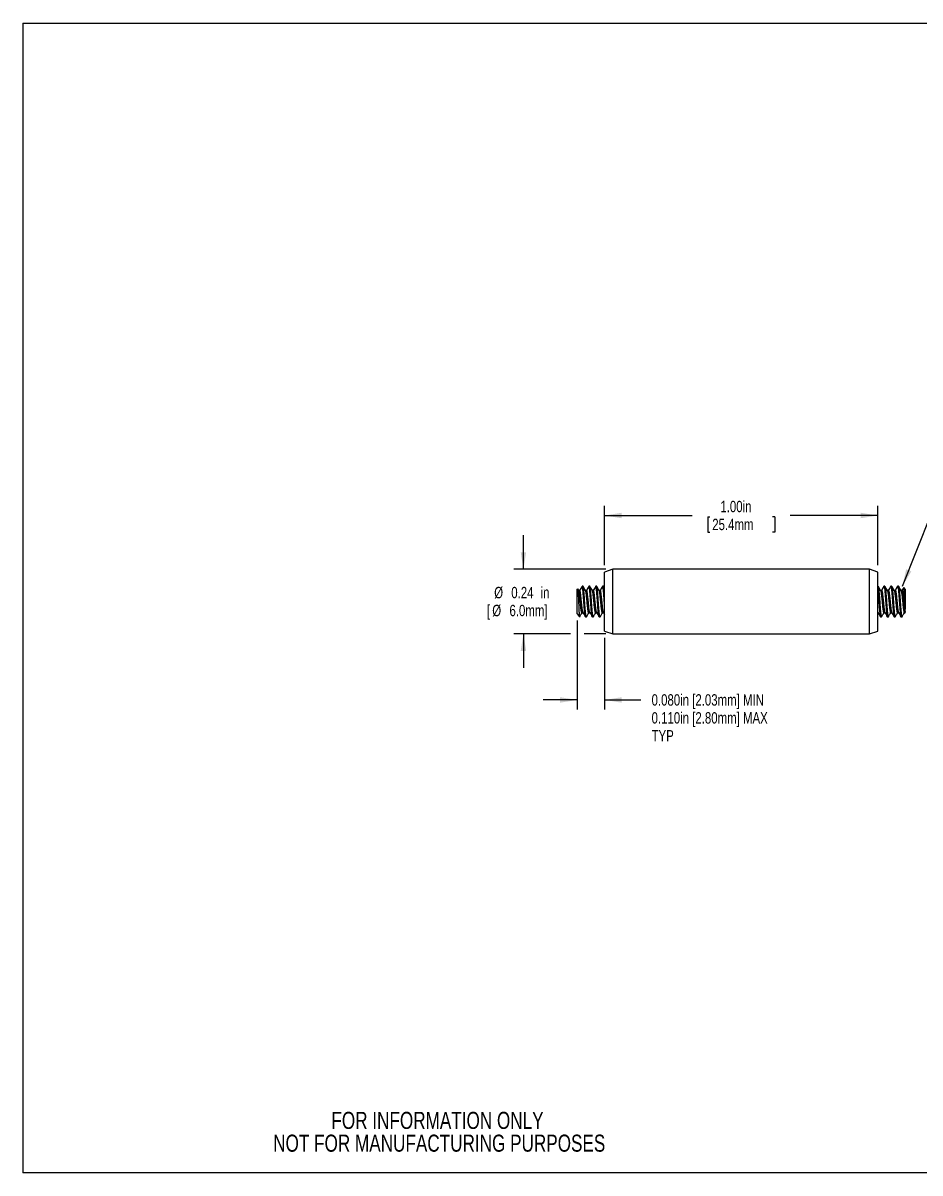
# Model space of a CAD drawing. Extents: x 0.1 to 10.9, y 0 to 8.5.
# Drawn here: x 0.06 to 6.63, y 0.04 to 8.45 of the extents above; entities that cross this region are included whole.
import ezdxf

# ---------------------------------------------------------------- set-up
doc = ezdxf.new("R2010")
doc.units = 0
doc.linetypes.add('SLD-SOLID', pattern=[0])
doc.layers.get('0').update_dxf_attribs({"linetype": 'CONTINUOUS'})
doc.styles.add('SLDTEXTSTYLE0', font='TXT', dxfattribs={"width": 0.75})
doc.dimstyles.new('SLDDIMSTYLE0', dxfattribs={"dimtxt": 0.083333, "dimasz": 0.125, "dimexe": 0, "dimexo": 0.0625, "dimgap": 0.020833, "dimtad": 0, "dimtih": 1, "dimtoh": 1, "dimlfac": 0.5, "dimrnd": 1e-09, "dimzin": 12, "dimtxsty": 'SLDTEXTSTYLE0', "dimsah": 1, "dimcen": 0.09, "dimazin": 3, "dimtfac": 1, "dimtmove": 0, "dimatfit": 3, "dimtolj": 1, "dimtzin": 12})
doc.dimstyles.new('SLDDIMSTYLE1', dxfattribs={"dimtxt": 0.083333, "dimasz": 0.125, "dimexe": 0, "dimexo": 0.0625, "dimgap": 0.020833, "dimtad": 0, "dimtih": 1, "dimtoh": 1, "dimlfac": 0.5, "dimrnd": 1e-09, "dimzin": 4, "dimtxsty": 'SLDTEXTSTYLE0', "dimsah": 1, "dimcen": 0.09, "dimazin": 3, "dimtfac": 1, "dimtofl": 0, "dimtmove": 0, "dimatfit": 3, "dimtolj": 1, "dimtzin": 12})
doc.dimstyles.new('SLDDIMSTYLE2', dxfattribs={"dimtxt": 0.083333, "dimasz": 0.125, "dimexe": 0, "dimexo": 0.0625, "dimgap": 0.020833, "dimtad": 0, "dimtih": 1, "dimtoh": 1, "dimlfac": 0.5, "dimrnd": 1e-09, "dimtxsty": 'SLDTEXTSTYLE0', "dimsah": 1, "dimcen": 0.09, "dimazin": 3, "dimtfac": 1, "dimtmove": 0, "dimatfit": 3, "dimtolj": 1, "dimtzin": 12})
doc.dimstyles.new('SLDDIMSTYLE3', dxfattribs={"dimtxt": 0.18, "dimasz": 0.125, "dimexe": 0, "dimexo": 0.0625, "dimgap": 0, "dimtad": 0, "dimtih": 1, "dimtoh": 1, "dimdec": 0, "dimrnd": 1e-09, "dimzin": 0, "dimtxsty": 'STANDARD', "dimsah": 1, "dimcen": 0.09, "dimazin": 3, "dimtfac": 0.125, "dimtdec": 0, "dimtofl": 0, "dimtmove": 0, "dimatfit": 3, "dimtolj": 1, "dimtzin": 0})

# ---------------------------------------------------------------- blocks, each defined once
blk = doc.blocks.new('_D')
at = {"color": 7, "linetype": 'SLD-SOLID'}
for p, q in [((4.1187, 4.0775), (4.1187, 3.4271)), ((4.3187, 3.9511), (4.3187, 3.4271)), ((4.1187, 3.4971), (3.8687, 3.4971)), ((4.3187, 3.4971), (4.5836, 3.4971))]:
    blk.add_line(p, q, dxfattribs=at)
for points in [[(4.1187, 3.4971), (3.9937, 3.5171), (3.9937, 3.4771)], [(4.3187, 3.4971), (4.4437, 3.4771), (4.4437, 3.5171)]]:
    blk.add_solid(points, dxfattribs=at)
at = {"color": 7, "linetype": 'SLD-SOLID', "attachment_point": 1, "style": 'SLDTEXTSTYLE0'}
for s, insert, char_height in [('0.080in [2.03mm] MIN', (4.6629, 3.539), 0.083333), ('0.110in [2.80mm] MAX', (4.6629, 3.4077), 0.083333), ('TYP', (4.6629, 3.2765), 0.08333)]:
    blk.add_mtext(s, dxfattribs=dict(at, insert=insert, char_height=char_height))
blk = doc.blocks.new('_D_1')
at = {"color": 7, "linetype": 'SLD-SOLID'}
for p, q in [((4.3187, 4.4831), (4.3187, 4.9168)), ((6.3187, 4.4831), (6.3187, 4.9168)), ((4.3187, 4.8468), (4.9606, 4.8468)), ((5.0735, 4.8369), (5.0735, 4.7254)), ((5.0735, 4.8369), (5.0902, 4.8369)), ((5.564, 4.8369), (5.5472, 4.8369)), ((5.564, 4.8369), (5.564, 4.7254)), ((6.3187, 4.8468), (5.6769, 4.8468)), ((5.0735, 4.7254), (5.0902, 4.7254)), ((5.564, 4.7254), (5.5472, 4.7254))]:
    blk.add_line(p, q, dxfattribs=at)
for points in [[(4.3187, 4.8468), (4.4437, 4.8268), (4.4437, 4.8668)], [(6.3187, 4.8468), (6.1937, 4.8668), (6.1937, 4.8268)]]:
    blk.add_solid(points, dxfattribs=at)
at = {"color": 7, "linetype": 'SLD-SOLID', "char_height": 0.08333, "attachment_point": 1, "style": 'SLDTEXTSTYLE0'}
for s, insert in [('1.00in', (5.1664, 4.9542)), ('25.4mm', (5.107, 4.823))]:
    blk.add_mtext(s, dxfattribs=dict(at, insert=insert))
blk = doc.blocks.new('_D_2')
at = {"color": 7, "linetype": 'SLD-SOLID'}
for p, q in [((3.725, 4.4531), (3.725, 4.7031)), ((4.3287, 4.4531), (3.655, 4.4531)), ((4.0687, 3.9811), (3.655, 3.9811)), ((3.725, 3.9811), (3.725, 3.7311)), ((4.3287, 3.9811), (4.1687, 3.9811))]:
    blk.add_line(p, q, dxfattribs=at)
for points in [[(3.725, 4.4531), (3.745, 4.5781), (3.705, 4.5781)], [(3.725, 3.9811), (3.705, 3.8561), (3.745, 3.8561)]]:
    blk.add_solid(points, dxfattribs=at)
at = {"color": 7, "linetype": 'SLD-SOLID', "attachment_point": 1, "style": 'SLDTEXTSTYLE0'}
for s, insert, char_height in [('%%c', (3.511, 4.3245), 0.08333), ('0.24', (3.636, 4.3245), 0.08333), ('in', (3.85, 4.3245), 0.08333), ('[', (3.4579, 4.1933), 0.0833), ('%%c', (3.4969, 4.1933), 0.08333), ('6.0mm]', (3.6227, 4.1933), 0.08333)]:
    blk.add_mtext(s, dxfattribs=dict(at, insert=insert, char_height=char_height))

msp = doc.modelspace()

# ---------------------------------------------------------------- linework, layer by layer
at = {"color": 7, "linetype": 'SLD-SOLID'}
for p, q in [((0.0622, 8.4506), (10.9445, 8.4506)), ((0.0622, 8.4506), (0.0622, 0.0356)), ((4.3787, 4.4531), (4.3187, 4.4331)), ((4.3187, 4.2171), (4.3187, 4.4331)), ((6.2587, 4.4531), (4.3787, 4.4531)), ((4.3787, 4.2171), (4.3787, 4.4531)), ((6.3187, 4.4331), (6.2587, 4.4531)), ((6.2587, 4.2171), (6.2587, 4.4531)), ((6.3187, 4.2171), (6.3187, 4.4331)), ((4.1213, 4.3103), (4.1187, 4.3067)), ((4.1187, 4.1275), (4.1187, 4.3067)), ((4.1295, 4.2976), (4.1222, 4.3103)), ((4.1608, 4.3291), (4.1545, 4.3291)), ((4.2108, 4.3291), (4.2045, 4.3291)), ((4.2608, 4.3291), (4.2545, 4.3291)), ((4.3108, 4.3291), (4.3045, 4.3291)), ((4.3187, 4.3162), (4.3117, 4.3283)), ((6.3201, 4.3291), (6.3187, 4.3291)), ((6.3701, 4.3291), (6.3638, 4.3291)), ((6.4201, 4.3291), (6.4138, 4.3291)), ((6.4701, 4.3291), (6.4638, 4.3291)), ((6.5187, 4.3067), (6.509, 4.3205)), ((6.5187, 4.3067), (6.5187, 4.1619)), ((4.3187, 4.0011), (4.3187, 4.2171)), ((4.3787, 3.9811), (4.3787, 4.2171)), ((6.2587, 3.9811), (6.2587, 4.2171)), ((6.3187, 4.0011), (6.3187, 4.2171)), ((4.1187, 4.1275), (4.1344, 4.1051)), ((4.3108, 4.1364), (4.3187, 4.1229)), ((6.3187, 4.1354), (6.3206, 4.1354)), ((4.1344, 4.1051), (4.1344, 4.107)), ((4.1344, 4.1051), (4.1358, 4.1051)), ((4.1795, 4.1051), (4.1858, 4.1051)), ((4.2295, 4.1051), (4.2358, 4.1051)), ((4.2795, 4.1051), (4.2858, 4.1051)), ((6.3388, 4.1051), (6.3451, 4.1051)), ((6.3888, 4.1051), (6.3951, 4.1051)), ((6.4388, 4.1051), (6.4451, 4.1051)), ((6.4888, 4.1051), (6.4951, 4.1051)), ((4.3187, 4.0011), (4.3787, 3.9811)), ((4.3787, 3.9811), (6.2587, 3.9811)), ((6.2587, 3.9811), (6.3187, 4.0011)), ((10.9445, 0.0356), (0.0622, 0.0356))]:
    msp.add_line(p, q, dxfattribs=at)
at = {"color": 7, "linetype": 'SLD-SOLID', "flags": 128}
msp.add_lwpolyline([(6.3701, 4.329), (6.3703, 4.329), (6.371, 4.3284), (6.3721, 4.3259), (6.373, 4.3221), (6.3732, 4.3209), (6.3735, 4.3196), (6.3737, 4.3184), (6.3739, 4.3171), (6.3741, 4.3158), (6.3743, 4.3145), (6.3744, 4.3133), (6.3755, 4.3046), (6.3763, 4.2959), (6.3767, 4.2927), (6.3769, 4.2896), (6.3772, 4.2867), (6.3774, 4.284), (6.3777, 4.2816), (6.3786, 4.2713), (6.3794, 4.2604), (6.3799, 4.2547), (6.3803, 4.249), (6.3808, 4.2431), (6.3812, 4.2371), (6.3814, 4.2345), (6.3817, 4.2316), (6.3819, 4.2285), (6.3821, 4.2251), (6.3824, 4.2215), (6.3826, 4.2177), (6.3829, 4.2137), (6.3835, 4.2038), (6.384, 4.1968), (6.3843, 4.1925), (6.3844, 4.1913), (6.3844, 4.191), (6.3844, 4.1909), (6.3844, 4.1908), (6.3844, 4.1908), (6.3844, 4.1908), (6.3844, 4.1908), (6.3844, 4.1908), (6.3844, 4.1908), (6.385, 4.1831), (6.3858, 4.1731), (6.3862, 4.1673), (6.3867, 4.161), (6.3873, 4.1545), (6.3879, 4.1477), (6.389, 4.1371), (6.3899, 4.1287), (6.3902, 4.126), (6.3905, 4.1235), (6.3908, 4.1213), (6.3911, 4.1193), (6.3913, 4.1176), (6.3922, 4.1124), (6.393, 4.1088), (6.3935, 4.107), (6.3941, 4.1059), (6.3946, 4.1053), (6.3955, 4.1052), (6.3961, 4.1061)], dxfattribs=at)
at = {"color": 7, "linetype": 'SLD-SOLID'}
for points, knots in [([(4.1221, 4.3102), (4.1222, 4.3099), (4.1226, 4.3092), (4.1233, 4.3049), (4.1241, 4.2978), (4.1249, 4.288), (4.1256, 4.2756), (4.1263, 4.2612), (4.1271, 4.2453), (4.1278, 4.2284), (4.1286, 4.2107), (4.1294, 4.1928), (4.1301, 4.1751), (4.1308, 4.1584), (4.1316, 4.1431), (4.1323, 4.1299), (4.1331, 4.1191), (4.1338, 4.1113), (4.1342, 4.1083), (4.1344, 4.107)], [0, 0, 0, 0, 0.037571, 0.094225, 0.150639, 0.208776, 0.267526, 0.328177, 0.386954, 0.447436, 0.5074, 0.569178, 0.631655, 0.696153, 0.758651, 0.822962, 0.885465, 0.94978, 1, 1, 1, 1]), ([(4.137, 4.2988), (4.1355, 4.2988), (4.1328, 4.2988), (4.1301, 4.2988), (4.1289, 4.2988)], [0, 0, 0, 0, 0.543466, 1, 1, 1, 1]), ([(4.1537, 4.1357), (4.1535, 4.1356), (4.1529, 4.1352), (4.152, 4.1364), (4.1509, 4.139), (4.1498, 4.1433), (4.1486, 4.1491), (4.1474, 4.1563), (4.1463, 4.1646), (4.1452, 4.1738), (4.1442, 4.1837), (4.1431, 4.1942), (4.142, 4.2055), (4.1408, 4.2171), (4.1396, 4.2287), (4.1385, 4.2401), (4.1374, 4.2508), (4.1363, 4.2607), (4.1353, 4.2697), (4.1342, 4.2779), (4.1331, 4.2851), (4.1319, 4.2909), (4.1307, 4.2953), (4.1299, 4.2969), (4.1295, 4.2976)], [0, 0, 0, 0, 0.030342, 0.074917, 0.120758, 0.167489, 0.214648, 0.261749, 0.308308, 0.353874, 0.398282, 0.443542, 0.489896, 0.536907, 0.584098, 0.630978, 0.677079, 0.721977, 0.766584, 0.812458, 0.859209, 0.906373, 0.953465, 1, 1, 1, 1]), ([(4.1537, 4.3283), (4.1507, 4.3232), (4.1449, 4.3133), (4.1392, 4.3035), (4.1364, 4.2988)], [0, 0, 0, 0, 0.52073, 1, 1, 1, 1]), ([(4.1608, 4.1367), (4.1607, 4.1368), (4.1602, 4.1373), (4.1591, 4.1409), (4.1576, 4.1474), (4.1561, 4.1563), (4.1546, 4.1674), (4.1532, 4.1806), (4.1517, 4.1957), (4.1501, 4.2119), (4.1485, 4.2279), (4.1469, 4.2427), (4.1456, 4.2559), (4.1443, 4.2676), (4.143, 4.2778), (4.1416, 4.2864), (4.1401, 4.293), (4.1387, 4.2971), (4.1377, 4.2989), (4.1371, 4.2986), (4.137, 4.2985)], [0, 0, 0, 0, 0.013191, 0.072674, 0.133241, 0.193909, 0.25368, 0.318765, 0.384184, 0.451732, 0.519873, 0.57984, 0.638381, 0.695376, 0.751892, 0.809736, 0.868063, 0.925984, 0.982648, 1, 1, 1, 1]), ([(4.1795, 4.1051), (4.1795, 4.1051), (4.1793, 4.105), (4.1789, 4.1054), (4.1783, 4.1065), (4.1776, 4.1087), (4.1767, 4.1122), (4.1759, 4.1168), (4.175, 4.1227), (4.1741, 4.1299), (4.1733, 4.137), (4.1727, 4.1435), (4.1721, 4.1495), (4.1716, 4.1558), (4.1711, 4.1622), (4.1706, 4.1682), (4.1702, 4.174), (4.1699, 4.179), (4.1695, 4.1836), (4.1692, 4.1885), (4.1688, 4.1942), (4.1683, 4.2007), (4.1677, 4.2079), (4.1671, 4.2161), (4.1664, 4.2267), (4.1655, 4.2387), (4.1646, 4.2504), (4.1639, 4.2594), (4.1633, 4.267), (4.1627, 4.2745), (4.1622, 4.2817), (4.1617, 4.288), (4.1611, 4.2941), (4.1605, 4.3), (4.1598, 4.3066), (4.1589, 4.3129), (4.1581, 4.3186), (4.1572, 4.3228), (4.1564, 4.3258), (4.1557, 4.3279), (4.1551, 4.3289), (4.1546, 4.3291), (4.1543, 4.329), (4.1539, 4.3288), (4.1537, 4.3284), (4.1537, 4.3283)], [0, 0, 0, 0, 0.002503, 0.025173, 0.047746, 0.080213, 0.111022, 0.14231, 0.175604, 0.208898, 0.242192, 0.262108, 0.282207, 0.305723, 0.325508, 0.343561, 0.361613, 0.377319, 0.387904, 0.401694, 0.418688, 0.436186, 0.456138, 0.478542, 0.502953, 0.543241, 0.578085, 0.60204, 0.622508, 0.646438, 0.671691, 0.693107, 0.711921, 0.737626, 0.762583, 0.795886, 0.82919, 0.862497, 0.887695, 0.914245, 0.948132, 0.961064, 0.974813, 0.989378, 1, 1, 1, 1]), ([(4.1867, 4.1062), (4.1866, 4.1059), (4.1861, 4.1048), (4.1853, 4.105), (4.1843, 4.107), (4.1832, 4.1112), (4.182, 4.1177), (4.1808, 4.1263), (4.1796, 4.1367), (4.1784, 4.149), (4.1773, 4.1631), (4.1761, 4.1789), (4.1749, 4.1959), (4.1736, 4.2136), (4.1722, 4.2316), (4.171, 4.248), (4.1699, 4.2624), (4.169, 4.2747), (4.1684, 4.2823), (4.1677, 4.2903), (4.1669, 4.2986), (4.1657, 4.3093), (4.1644, 4.3179), (4.1632, 4.3243), (4.162, 4.3279), (4.1612, 4.3294), (4.1608, 4.329), (4.1608, 4.329)], [0, 0, 0, 0, 0.015549, 0.05754, 0.09972, 0.143043, 0.187105, 0.231458, 0.275635, 0.31918, 0.366309, 0.412886, 0.460885, 0.509826, 0.559096, 0.608055, 0.646679, 0.684419, 0.721435, 0.722356, 0.767402, 0.813439, 0.859962, 0.906435, 0.952324, 0.997136, 1, 1, 1, 1]), ([(4.1795, 4.2976), (4.1766, 4.3028), (4.1706, 4.313), (4.1647, 4.3232), (4.1617, 4.3283)], [0, 0, 0, 0, 0.501623, 1, 1, 1, 1]), ([(4.187, 4.2988), (4.1855, 4.2988), (4.1828, 4.2988), (4.1801, 4.2988), (4.1789, 4.2988)], [0, 0, 0, 0, 0.5429336, 1, 1, 1, 1]), ([(4.2037, 4.1357), (4.2035, 4.1356), (4.203, 4.1352), (4.2021, 4.1362), (4.201, 4.1387), (4.1999, 4.1428), (4.1987, 4.1485), (4.1975, 4.1556), (4.1964, 4.1638), (4.1953, 4.1729), (4.1943, 4.1827), (4.1932, 4.1933), (4.1921, 4.2044), (4.1909, 4.216), (4.1897, 4.2277), (4.1886, 4.2391), (4.1874, 4.2498), (4.1864, 4.2598), (4.1854, 4.269), (4.1843, 4.2772), (4.1832, 4.2845), (4.182, 4.2904), (4.1808, 4.2948), (4.18, 4.2971), (4.1796, 4.2975), (4.1795, 4.2976)], [0, 0, 0, 0, 0.0263854, 0.0708716, 0.1166054, 0.163267, 0.2103996, 0.2575173, 0.3041352, 0.349799, 0.394243, 0.4393776, 0.4856433, 0.532607, 0.5797932, 0.6267129, 0.6728933, 0.7179063, 0.762417, 0.8081845, 0.854867, 0.9020062, 0.9491159, 0.9957118, 1, 1, 1, 1]), ([(4.2037, 4.3283), (4.2007, 4.3232), (4.1949, 4.3133), (4.1892, 4.3035), (4.1864, 4.2988)], [0, 0, 0, 0, 0.520456, 1, 1, 1, 1]), ([(4.2108, 4.1367), (4.2107, 4.1368), (4.2102, 4.1373), (4.2091, 4.1409), (4.2076, 4.1474), (4.2061, 4.1563), (4.2046, 4.1674), (4.2032, 4.1806), (4.2017, 4.1957), (4.2001, 4.2119), (4.1985, 4.2279), (4.1969, 4.2427), (4.1956, 4.2559), (4.1943, 4.2676), (4.193, 4.2778), (4.1916, 4.2864), (4.1901, 4.293), (4.1887, 4.2971), (4.1877, 4.2989), (4.1871, 4.2986), (4.187, 4.2985)], [0, 0, 0, 0, 0.013194, 0.072677, 0.133245, 0.193913, 0.253684, 0.31877, 0.384189, 0.451738, 0.519879, 0.579846, 0.638388, 0.695383, 0.751899, 0.809743, 0.868071, 0.925993, 0.982657, 1, 1, 1, 1]), ([(4.2295, 4.1051), (4.2294, 4.1051), (4.2291, 4.1052), (4.2286, 4.1059), (4.2281, 4.107), (4.2277, 4.1083), (4.2273, 4.1098), (4.2268, 4.112), (4.2262, 4.1152), (4.2255, 4.1194), (4.2247, 4.1248), (4.2239, 4.1317), (4.223, 4.1398), (4.2223, 4.1471), (4.2219, 4.1521), (4.2217, 4.1549), (4.2214, 4.1577), (4.2212, 4.1611), (4.2209, 4.1651), (4.2204, 4.172), (4.2197, 4.1811), (4.2189, 4.1917), (4.2182, 4.202), (4.2174, 4.2128), (4.2165, 4.2249), (4.2157, 4.2357), (4.215, 4.2445), (4.2145, 4.2518), (4.2139, 4.2592), (4.2133, 4.2667), (4.2128, 4.2739), (4.2123, 4.2805), (4.2118, 4.2858), (4.2114, 4.2905), (4.211, 4.2949), (4.2105, 4.3002), (4.2098, 4.3059), (4.2091, 4.3118), (4.2083, 4.3171), (4.2075, 4.3213), (4.2068, 4.3247), (4.206, 4.3271), (4.2054, 4.3285), (4.2048, 4.3291), (4.2043, 4.3291), (4.2039, 4.3288), (4.2037, 4.3284), (4.2037, 4.3283)], [0, 0, 0, 0, 0.016444, 0.040913, 0.059355, 0.072961, 0.088805, 0.108051, 0.130698, 0.156744, 0.18619, 0.213828, 0.250478, 0.282617, 0.29233, 0.301542, 0.310252, 0.319857, 0.334042, 0.347533, 0.383821, 0.413867, 0.437668, 0.470104, 0.503411, 0.536719, 0.558931, 0.578087, 0.598927, 0.623378, 0.645321, 0.666365, 0.687408, 0.699933, 0.716321, 0.736751, 0.761225, 0.789739, 0.821109, 0.849021, 0.874099, 0.906394, 0.932315, 0.950569, 0.971645, 0.992718, 1, 1, 1, 1]), ([(4.2367, 4.1062), (4.2366, 4.1059), (4.2361, 4.1048), (4.2353, 4.105), (4.2343, 4.107), (4.2332, 4.1112), (4.232, 4.1177), (4.2308, 4.1263), (4.2296, 4.1367), (4.2284, 4.149), (4.2273, 4.1631), (4.2261, 4.1789), (4.2249, 4.1959), (4.2236, 4.2136), (4.2222, 4.2316), (4.221, 4.248), (4.2199, 4.2624), (4.219, 4.2747), (4.2184, 4.2823), (4.2177, 4.2903), (4.2169, 4.2986), (4.2157, 4.3093), (4.2144, 4.3179), (4.2132, 4.3243), (4.212, 4.3279), (4.2112, 4.3294), (4.2108, 4.329), (4.2108, 4.329)], [0, 0, 0, 0, 0.015551, 0.057542, 0.099722, 0.143044, 0.187106, 0.231459, 0.275636, 0.319181, 0.36631, 0.412888, 0.460886, 0.509827, 0.559097, 0.608056, 0.64668, 0.684419, 0.721436, 0.722357, 0.767403, 0.813439, 0.859962, 0.906435, 0.952324, 0.997136, 1, 1, 1, 1]), ([(4.2295, 4.2976), (4.2266, 4.3028), (4.2206, 4.313), (4.2147, 4.3232), (4.2117, 4.3283)], [0, 0, 0, 0, 0.501351, 1, 1, 1, 1]), ([(4.237, 4.2988), (4.2355, 4.2988), (4.2328, 4.2988), (4.2301, 4.2988), (4.2289, 4.2988)], [0, 0, 0, 0, 0.542398, 1, 1, 1, 1]), ([(4.2537, 4.1357), (4.2535, 4.1356), (4.253, 4.1351), (4.2522, 4.1361), (4.2511, 4.1384), (4.25, 4.1424), (4.2488, 4.1479), (4.2476, 4.1549), (4.2465, 4.163), (4.2454, 4.1721), (4.2444, 4.1818), (4.2433, 4.1923), (4.2422, 4.2034), (4.241, 4.215), (4.2398, 4.2266), (4.2387, 4.2381), (4.2375, 4.2489), (4.2365, 4.259), (4.2355, 4.2682), (4.2344, 4.2765), (4.2333, 4.2839), (4.2321, 4.29), (4.2309, 4.2944), (4.2301, 4.2969), (4.2296, 4.2975), (4.2295, 4.2975)], [0, 0, 0, 0, 0.022422, 0.06685, 0.112481, 0.159079, 0.206189, 0.253329, 0.300011, 0.345777, 0.390287, 0.435303, 0.481485, 0.528406, 0.575592, 0.622556, 0.668821, 0.713955, 0.7584, 0.804066, 0.850685, 0.897803, 0.944936, 0.991598, 1, 1, 1, 1]), ([(4.2537, 4.3283), (4.2507, 4.3232), (4.245, 4.3133), (4.2392, 4.3035), (4.2364, 4.2988)], [0, 0, 0, 0, 0.520182, 1, 1, 1, 1]), ([(4.2608, 4.1367), (4.2607, 4.1368), (4.2602, 4.1373), (4.2591, 4.1409), (4.2576, 4.1474), (4.2561, 4.1563), (4.2546, 4.1674), (4.2532, 4.1806), (4.2517, 4.1957), (4.2501, 4.2119), (4.2485, 4.2279), (4.2469, 4.2427), (4.2456, 4.2559), (4.2443, 4.2676), (4.243, 4.2778), (4.2416, 4.2864), (4.2401, 4.293), (4.2387, 4.2971), (4.2377, 4.2989), (4.2371, 4.2986), (4.237, 4.2985)], [0, 0, 0, 0, 0.013197, 0.07268, 0.133249, 0.193916, 0.253689, 0.318774, 0.384194, 0.451743, 0.519885, 0.579853, 0.638394, 0.69539, 0.751906, 0.809751, 0.868079, 0.926001, 0.982665, 1, 1, 1, 1]), ([(4.2795, 4.1051), (4.2795, 4.1051), (4.2794, 4.1051), (4.2792, 4.1052), (4.2789, 4.1054), (4.2787, 4.1058), (4.2784, 4.1063), (4.2782, 4.1069), (4.2779, 4.1076), (4.2776, 4.1087), (4.2772, 4.1103), (4.2766, 4.1129), (4.2758, 4.1171), (4.2751, 4.122), (4.2746, 4.1261), (4.2742, 4.129), (4.2739, 4.1321), (4.2735, 4.1353), (4.2731, 4.1387), (4.2728, 4.1425), (4.2724, 4.1467), (4.2719, 4.1517), (4.2715, 4.1564), (4.2712, 4.1606), (4.271, 4.164), (4.2707, 4.1674), (4.2705, 4.1709), (4.2702, 4.1744), (4.2699, 4.1781), (4.2696, 4.1823), (4.2692, 4.1877), (4.2688, 4.194), (4.2683, 4.2009), (4.2677, 4.2082), (4.2671, 4.2165), (4.2663, 4.2271), (4.2654, 4.2393), (4.2647, 4.2492), (4.2642, 4.2554), (4.264, 4.2584), (4.2638, 4.2612), (4.2636, 4.2639), (4.2634, 4.2664), (4.2632, 4.2687), (4.2627, 4.2747), (4.262, 4.2833), (4.2613, 4.2917), (4.2608, 4.2969), (4.2605, 4.2997), (4.2602, 4.3022), (4.26, 4.3043), (4.2596, 4.3081), (4.2589, 4.3132), (4.2581, 4.318), (4.2575, 4.3212), (4.2571, 4.3233), (4.2566, 4.3251), (4.2563, 4.3263), (4.256, 4.3271), (4.2558, 4.3276), (4.2556, 4.328), (4.2553, 4.3285), (4.2551, 4.3288), (4.2548, 4.329), (4.2544, 4.3291), (4.254, 4.329), (4.2537, 4.3284), (4.2536, 4.3283)], [0, 0, 0, 0, 0.003959, 0.014488, 0.025017, 0.035545, 0.046073, 0.054214, 0.064795, 0.077817, 0.093279, 0.111181, 0.144473, 0.177767, 0.19109, 0.204413, 0.217737, 0.231061, 0.244385, 0.25767, 0.272935, 0.290181, 0.309408, 0.319939, 0.33047, 0.341001, 0.351531, 0.362061, 0.372591, 0.383774, 0.399281, 0.419112, 0.436824, 0.456968, 0.479543, 0.504549, 0.544712, 0.579986, 0.589169, 0.597953, 0.606337, 0.614322, 0.621906, 0.629091, 0.635876, 0.677805, 0.713221, 0.725567, 0.736869, 0.747127, 0.756341, 0.764511, 0.797791, 0.831073, 0.84772, 0.864367, 0.881014, 0.897662, 0.905073, 0.913092, 0.921719, 0.930953, 0.940795, 0.951245, 0.962303, 0.989266, 1, 1, 1, 1]), ([(4.2867, 4.1062), (4.2866, 4.1059), (4.2861, 4.1048), (4.2853, 4.105), (4.2843, 4.107), (4.2832, 4.1112), (4.282, 4.1177), (4.2808, 4.1263), (4.2796, 4.1367), (4.2784, 4.149), (4.2773, 4.1631), (4.2761, 4.1789), (4.2749, 4.1959), (4.2736, 4.2136), (4.2722, 4.2316), (4.271, 4.248), (4.2699, 4.2624), (4.269, 4.2747), (4.2684, 4.2823), (4.2677, 4.2903), (4.2669, 4.2986), (4.2657, 4.3093), (4.2644, 4.3179), (4.2632, 4.3243), (4.262, 4.3279), (4.2612, 4.3294), (4.2608, 4.329), (4.2608, 4.329)], [0, 0, 0, 0, 0.015553, 0.057544, 0.099724, 0.143046, 0.187108, 0.231461, 0.275638, 0.319183, 0.366311, 0.412889, 0.460887, 0.509828, 0.559097, 0.608057, 0.64668, 0.68442, 0.721436, 0.722358, 0.767403, 0.81344, 0.859963, 0.906435, 0.952324, 0.997136, 1, 1, 1, 1]), ([(4.2795, 4.2976), (4.2766, 4.3028), (4.2706, 4.313), (4.2647, 4.3232), (4.2617, 4.3283)], [0, 0, 0, 0, 0.501078, 1, 1, 1, 1]), ([(4.287, 4.2988), (4.2855, 4.2988), (4.2828, 4.2988), (4.2801, 4.2988), (4.2789, 4.2988)], [0, 0, 0, 0, 0.54186, 1, 1, 1, 1]), ([(4.3037, 4.1357), (4.3036, 4.1356), (4.3031, 4.1351), (4.3023, 4.1359), (4.3012, 4.1381), (4.3001, 4.142), (4.2989, 4.1474), (4.2977, 4.1542), (4.2966, 4.1623), (4.2954, 4.1712), (4.2945, 4.1809), (4.2934, 4.1913), (4.2923, 4.2024), (4.2911, 4.2139), (4.29, 4.2256), (4.2888, 4.2371), (4.2876, 4.248), (4.2866, 4.2581), (4.2856, 4.2674), (4.2845, 4.2758), (4.2834, 4.2833), (4.2822, 4.2895), (4.281, 4.2941), (4.2801, 4.2968), (4.2796, 4.2974), (4.2796, 4.2975)], [0, 0, 0, 0, 0.018446, 0.062839, 0.108364, 0.154893, 0.201978, 0.249135, 0.295878, 0.341743, 0.386342, 0.431235, 0.47733, 0.524204, 0.571387, 0.618391, 0.664737, 0.709988, 0.75439, 0.799951, 0.846503, 0.893597, 0.940749, 0.987471, 1, 1, 1, 1]), ([(4.3037, 4.3283), (4.3007, 4.3232), (4.295, 4.3133), (4.2892, 4.3035), (4.2864, 4.2988)], [0, 0, 0, 0, 0.519909, 1, 1, 1, 1]), ([(4.3108, 4.1367), (4.3107, 4.1368), (4.3102, 4.1373), (4.3091, 4.1409), (4.3076, 4.1474), (4.3061, 4.1563), (4.3046, 4.1674), (4.3032, 4.1806), (4.3017, 4.1957), (4.3001, 4.2119), (4.2985, 4.2279), (4.2969, 4.2427), (4.2956, 4.2559), (4.2943, 4.2676), (4.293, 4.2778), (4.2916, 4.2864), (4.2901, 4.293), (4.2887, 4.2971), (4.2877, 4.2989), (4.2871, 4.2986), (4.287, 4.2985)], [0, 0, 0, 0, 0.0132, 0.072684, 0.133252, 0.19392, 0.253693, 0.318779, 0.384199, 0.451748, 0.519891, 0.579859, 0.638401, 0.695397, 0.751913, 0.809758, 0.868086, 0.926009, 0.982673, 1, 1, 1, 1]), ([(4.3187, 4.1947), (4.3187, 4.1955), (4.3185, 4.198), (4.3182, 4.2023), (4.3178, 4.2078), (4.3172, 4.2155), (4.3165, 4.2247), (4.3157, 4.2349), (4.3151, 4.2436), (4.3146, 4.2506), (4.3141, 4.2562), (4.3138, 4.2604), (4.3135, 4.264), (4.3133, 4.2676), (4.313, 4.2717), (4.3126, 4.2762), (4.3121, 4.2825), (4.3115, 4.2903), (4.3106, 4.2989), (4.3098, 4.3067), (4.309, 4.3121), (4.3085, 4.3157), (4.3081, 4.3179), (4.3078, 4.32), (4.3074, 4.3218), (4.307, 4.3238), (4.3064, 4.3261), (4.3058, 4.3276), (4.3054, 4.3284), (4.3051, 4.3288), (4.3048, 4.3291), (4.3045, 4.3291), (4.3041, 4.3289), (4.3039, 4.3287), (4.3037, 4.3283), (4.3037, 4.3282)], [0, 0, 0, 0, 0.011161, 0.03625, 0.062386, 0.089568, 0.144954, 0.193437, 0.235014, 0.269684, 0.297445, 0.318297, 0.334125, 0.352993, 0.374902, 0.39985, 0.427839, 0.480892, 0.538723, 0.596077, 0.653436, 0.676391, 0.699346, 0.722301, 0.745258, 0.768215, 0.809078, 0.859787, 0.878885, 0.899078, 0.920366, 0.942749, 0.966226, 0.990799, 1, 1, 1, 1]), ([(4.3187, 4.2779), (4.3185, 4.2806), (4.3183, 4.2834), (4.3177, 4.2903), (4.3169, 4.2986), (4.3157, 4.3093), (4.3144, 4.3179), (4.3132, 4.3243), (4.312, 4.3279), (4.3112, 4.3294), (4.3108, 4.329), (4.3108, 4.329)], [0, 0, 0, 0, 0.085715, 0.088739, 0.236586, 0.387683, 0.540378, 0.692907, 0.843522, 0.9906, 1, 1, 1, 1]), ([(6.3187, 4.3087), (6.3189, 4.3069), (6.3191, 4.305), (6.3197, 4.2993), (6.3205, 4.2915), (6.3217, 4.278), (6.323, 4.2631), (6.3243, 4.2471), (6.3255, 4.2306), (6.3266, 4.2142), (6.3277, 4.1979), (6.3288, 4.1817), (6.3301, 4.1656), (6.3314, 4.1505), (6.3327, 4.137), (6.334, 4.1257), (6.3352, 4.1168), (6.3362, 4.1104), (6.3374, 4.1066), (6.3382, 4.1049), (6.3387, 4.1052), (6.3388, 4.1053)], [0, 0, 0, 0, 0.033729, 0.034919, 0.093097, 0.152555, 0.212641, 0.272662, 0.331929, 0.389805, 0.446444, 0.504558, 0.566821, 0.629768, 0.692602, 0.754535, 0.814845, 0.874354, 0.930032, 0.986782, 1, 1, 1, 1]), ([(6.3201, 4.3291), (6.3201, 4.3291), (6.3204, 4.3292), (6.3209, 4.3286), (6.3217, 4.3271), (6.3223, 4.325), (6.3229, 4.3227), (6.3233, 4.3206), (6.3236, 4.3188), (6.3239, 4.3171), (6.3242, 4.3152), (6.3245, 4.3129), (6.3248, 4.3101), (6.3253, 4.3057), (6.326, 4.2995), (6.3268, 4.2909), (6.3277, 4.2813), (6.3284, 4.2731), (6.3289, 4.2666), (6.3293, 4.2622), (6.3297, 4.2577), (6.33, 4.2532), (6.3305, 4.2473), (6.3311, 4.2395), (6.3316, 4.2318), (6.3321, 4.2254), (6.3324, 4.2212), (6.3327, 4.2167), (6.333, 4.2119), (6.3333, 4.207), (6.3338, 4.2004), (6.3343, 4.1919), (6.335, 4.1833), (6.3355, 4.1758), (6.336, 4.1698), (6.3365, 4.1635), (6.3372, 4.1563), (6.3378, 4.1486), (6.3386, 4.1412), (6.3391, 4.1357), (6.3396, 4.1319), (6.3399, 4.1292), (6.3401, 4.1269), (6.3404, 4.1249), (6.3406, 4.1229), (6.3409, 4.1208), (6.3412, 4.1185), (6.3415, 4.1164), (6.3418, 4.1144), (6.3421, 4.1129), (6.3423, 4.1115), (6.3426, 4.1102), (6.3429, 4.1089), (6.3433, 4.1076), (6.3439, 4.1061), (6.3446, 4.105), (6.3454, 4.105), (6.3459, 4.1057), (6.3461, 4.106)], [0, 0, 0, 0, 0.001211, 0.033245, 0.061286, 0.085334, 0.105386, 0.121443, 0.133503, 0.142658, 0.153571, 0.166242, 0.180672, 0.196861, 0.227546, 0.260994, 0.294167, 0.327342, 0.340618, 0.353895, 0.367172, 0.38045, 0.393728, 0.417363, 0.446692, 0.457738, 0.469417, 0.48173, 0.494676, 0.508255, 0.522467, 0.548593, 0.579061, 0.595929, 0.613883, 0.632924, 0.65305, 0.682888, 0.709588, 0.733149, 0.745781, 0.757283, 0.767654, 0.776894, 0.785004, 0.797629, 0.810252, 0.822875, 0.835497, 0.848118, 0.85683, 0.867644, 0.880558, 0.895573, 0.912688, 0.94589, 0.979094, 1, 1, 1, 1]), ([(6.3391, 4.2974), (6.3362, 4.3024), (6.3303, 4.3125), (6.3243, 4.3226), (6.3214, 4.3277)], [0, 0, 0, 0, 0.4984757, 1, 1, 1, 1]), ([(6.3463, 4.2988), (6.3449, 4.2988), (6.3422, 4.2988), (6.3395, 4.2988), (6.3383, 4.2988)], [0, 0, 0, 0, 0.540541, 1, 1, 1, 1]), ([(6.3391, 4.2974), (6.3396, 4.2963), (6.3405, 4.2942), (6.3419, 4.288), (6.3431, 4.2799), (6.3444, 4.27), (6.3459, 4.2586), (6.3473, 4.2458), (6.3487, 4.2322), (6.3501, 4.2184), (6.3512, 4.2048), (6.3526, 4.1909), (6.3541, 4.1772), (6.3557, 4.1643), (6.3572, 4.1535), (6.3587, 4.145), (6.36, 4.1392), (6.3613, 4.1358), (6.3622, 4.1357), (6.3626, 4.1356)], [0, 0, 0, 0, 0.05794, 0.116938, 0.174377, 0.231334, 0.289629, 0.34841, 0.406784, 0.463889, 0.51932, 0.575989, 0.639971, 0.704605, 0.768703, 0.831135, 0.892176, 0.951841, 1, 1, 1, 1]), ([(6.3627, 4.3281), (6.3598, 4.323), (6.3541, 4.3132), (6.3484, 4.3034), (6.3456, 4.2988)], [0, 0, 0, 0, 0.521922, 1, 1, 1, 1]), ([(6.3463, 4.2988), (6.3467, 4.2986), (6.3475, 4.2983), (6.3487, 4.2958), (6.3498, 4.2918), (6.3509, 4.2865), (6.3518, 4.2799), (6.3529, 4.2721), (6.3541, 4.263), (6.3552, 4.2529), (6.3564, 4.2421), (6.3576, 4.2309), (6.3587, 4.2195), (6.3597, 4.2083), (6.3607, 4.1973), (6.3618, 4.1864), (6.363, 4.176), (6.3642, 4.1663), (6.3654, 4.1577), (6.3665, 4.1504), (6.3676, 4.1445), (6.3685, 4.1401), (6.3694, 4.1374), (6.3699, 4.1368), (6.37, 4.1367)], [0, 0, 0, 0, 0.04684, 0.094735, 0.14196, 0.188068, 0.233312, 0.279737, 0.327172, 0.375158, 0.423204, 0.470813, 0.517515, 0.562927, 0.608712, 0.655711, 0.70349, 0.75157, 0.799451, 0.846649, 0.892718, 0.937974, 0.984435, 1, 1, 1, 1]), ([(6.3627, 4.3279), (6.3631, 4.3285), (6.3639, 4.3297), (6.3652, 4.328), (6.3664, 4.324), (6.3675, 4.3181), (6.3685, 4.3113), (6.3691, 4.3058), (6.3697, 4.2993), (6.3705, 4.2915), (6.3717, 4.278), (6.373, 4.2631), (6.3743, 4.2471), (6.3755, 4.2306), (6.3766, 4.2142), (6.3777, 4.1979), (6.3788, 4.1817), (6.3801, 4.1656), (6.3814, 4.1505), (6.3827, 4.137), (6.384, 4.1257), (6.3852, 4.1168), (6.3862, 4.1104), (6.3874, 4.1066), (6.3882, 4.1049), (6.3887, 4.1052), (6.3888, 4.1053)], [0, 0, 0, 0, 0.04159, 0.09079, 0.13968, 0.178249, 0.215935, 0.252899, 0.253819, 0.298801, 0.344773, 0.39123, 0.437637, 0.483461, 0.52821, 0.572002, 0.616934, 0.665075, 0.713744, 0.762326, 0.810212, 0.856842, 0.902853, 0.945902, 0.98978, 1, 1, 1, 1]), ([(6.3891, 4.2974), (6.3862, 4.3024), (6.3803, 4.3125), (6.3743, 4.3226), (6.3714, 4.3277)], [0, 0, 0, 0, 0.498259, 1, 1, 1, 1]), ([(6.3963, 4.2988), (6.3949, 4.2988), (6.3922, 4.2988), (6.3895, 4.2988), (6.3883, 4.2988)], [0, 0, 0, 0, 0.539894, 1, 1, 1, 1]), ([(6.3891, 4.2974), (6.3896, 4.2963), (6.3905, 4.2942), (6.3919, 4.288), (6.3931, 4.2799), (6.3944, 4.27), (6.3959, 4.2586), (6.3973, 4.2458), (6.3987, 4.2322), (6.4001, 4.2184), (6.4012, 4.2048), (6.4026, 4.1909), (6.4041, 4.1772), (6.4057, 4.1643), (6.4072, 4.1535), (6.4087, 4.145), (6.41, 4.1392), (6.4113, 4.1358), (6.4122, 4.1357), (6.4126, 4.1356)], [0, 0, 0, 0, 0.057936, 0.116934, 0.174374, 0.231331, 0.289626, 0.348408, 0.406781, 0.463887, 0.519318, 0.575987, 0.639969, 0.704603, 0.768702, 0.831134, 0.892176, 0.951841, 1, 1, 1, 1]), ([(6.4127, 4.3281), (6.4098, 4.323), (6.4041, 4.3132), (6.3984, 4.3035), (6.3956, 4.2988)], [0, 0, 0, 0, 0.521605, 1, 1, 1, 1]), ([(6.3963, 4.2987), (6.3964, 4.2987), (6.3968, 4.299), (6.3976, 4.298), (6.3988, 4.2955), (6.3999, 4.2914), (6.4009, 4.286), (6.4019, 4.2793), (6.403, 4.2713), (6.4042, 4.2622), (6.4054, 4.252), (6.4065, 4.2411), (6.4077, 4.2298), (6.4088, 4.2185), (6.4098, 4.2073), (6.4108, 4.1963), (6.4119, 4.1854), (6.4131, 4.1751), (6.4143, 4.1655), (6.4155, 4.157), (6.4166, 4.1498), (6.4176, 4.144), (6.4186, 4.1397), (6.4194, 4.1373), (6.4199, 4.1367), (6.42, 4.1366)], [0, 0, 0, 0, 0.003027, 0.051109, 0.098964, 0.146108, 0.192098, 0.237387, 0.283919, 0.331424, 0.379437, 0.427464, 0.475011, 0.521612, 0.566942, 0.612853, 0.659941, 0.707768, 0.75585, 0.803691, 0.850806, 0.896756, 0.942065, 0.988633, 1, 1, 1, 1]), ([(6.4127, 4.3279), (6.4131, 4.3285), (6.4139, 4.3297), (6.4152, 4.328), (6.4164, 4.324), (6.4175, 4.3181), (6.4185, 4.3113), (6.4191, 4.3058), (6.4197, 4.2993), (6.4205, 4.2915), (6.4217, 4.278), (6.423, 4.2631), (6.4243, 4.2471), (6.4255, 4.2306), (6.4266, 4.2142), (6.4277, 4.1979), (6.4288, 4.1817), (6.4301, 4.1656), (6.4314, 4.1505), (6.4327, 4.137), (6.434, 4.1257), (6.4352, 4.1168), (6.4362, 4.1104), (6.4374, 4.1066), (6.4382, 4.1049), (6.4387, 4.1052), (6.4388, 4.1053)], [0, 0, 0, 0, 0.041588, 0.090788, 0.139679, 0.178248, 0.215934, 0.252898, 0.253818, 0.2988, 0.344772, 0.391229, 0.437636, 0.483461, 0.528209, 0.572001, 0.616934, 0.665074, 0.713744, 0.762326, 0.810211, 0.856842, 0.902853, 0.945902, 0.98978, 1, 1, 1, 1]), ([(6.4201, 4.3291), (6.4204, 4.329), (6.4209, 4.3287), (6.4217, 4.3269), (6.4224, 4.3247), (6.423, 4.3223), (6.4235, 4.3194), (6.4241, 4.3158), (6.4247, 4.3116), (6.4252, 4.3072), (6.4256, 4.3031), (6.426, 4.299), (6.4264, 4.2948), (6.427, 4.2893), (6.4276, 4.2823), (6.4284, 4.2737), (6.4292, 4.2642), (6.4299, 4.2547), (6.4307, 4.2447), (6.4314, 4.2348), (6.4321, 4.2255), (6.4326, 4.2176), (6.4331, 4.2103), (6.4336, 4.2036), (6.4339, 4.1979), (6.4343, 4.1928), (6.4347, 4.1868), (6.4352, 4.1804), (6.4357, 4.1742), (6.4361, 4.1685), (6.4366, 4.1631), (6.437, 4.1579), (6.4375, 4.1528), (6.4379, 4.1479), (6.4384, 4.1433), (6.4389, 4.138), (6.4396, 4.1317), (6.4402, 4.1261), (6.4408, 4.1217), (6.4412, 4.1184), (6.4416, 4.1156), (6.4421, 4.1125), (6.4428, 4.1095), (6.4435, 4.1071), (6.4442, 4.1056), (6.4449, 4.105), (6.4455, 4.105), (6.446, 4.1059), (6.4461, 4.1062)], [0, 0, 0, 0, 0.03241, 0.065631, 0.087785, 0.106891, 0.127677, 0.152064, 0.173951, 0.19494, 0.215927, 0.22842, 0.244765, 0.265143, 0.289552, 0.317992, 0.349281, 0.377119, 0.402132, 0.434343, 0.460196, 0.478403, 0.499423, 0.520442, 0.533096, 0.546566, 0.563412, 0.583633, 0.601284, 0.617887, 0.634491, 0.651095, 0.667699, 0.684305, 0.700911, 0.716739, 0.74428, 0.775412, 0.792332, 0.81015, 0.828867, 0.844393, 0.872669, 0.904767, 0.928295, 0.953523, 0.983407, 1, 1, 1, 1]), ([(6.4391, 4.2974), (6.4362, 4.3024), (6.4303, 4.3125), (6.4243, 4.3226), (6.4214, 4.3277)], [0, 0, 0, 0, 0.498042, 1, 1, 1, 1]), ([(6.4463, 4.2988), (6.4449, 4.2988), (6.4422, 4.2988), (6.4395, 4.2988), (6.4383, 4.2988)], [0, 0, 0, 0, 0.539251, 1, 1, 1, 1]), ([(6.4391, 4.2974), (6.4396, 4.2963), (6.4405, 4.2942), (6.4419, 4.288), (6.4431, 4.2799), (6.4444, 4.27), (6.4459, 4.2586), (6.4473, 4.2458), (6.4487, 4.2322), (6.4501, 4.2184), (6.4512, 4.2048), (6.4526, 4.1909), (6.4541, 4.1772), (6.4557, 4.1643), (6.4572, 4.1535), (6.4587, 4.145), (6.46, 4.1392), (6.4613, 4.1358), (6.4622, 4.1357), (6.4626, 4.1356)], [0, 0, 0, 0, 0.0579328, 0.1169309, 0.1743708, 0.2313276, 0.289623, 0.3484053, 0.4067788, 0.4638848, 0.5193162, 0.5759856, 0.6399674, 0.7046019, 0.7687004, 0.8311332, 0.8921749, 0.9518404, 1, 1, 1, 1]), ([(6.4627, 4.3281), (6.4598, 4.323), (6.4541, 4.3132), (6.4484, 4.3035), (6.4456, 4.2988)], [0, 0, 0, 0, 0.521288, 1, 1, 1, 1]), ([(6.4463, 4.2987), (6.4464, 4.2987), (6.4468, 4.299), (6.4477, 4.2978), (6.4489, 4.2952), (6.45, 4.291), (6.451, 4.2854), (6.452, 4.2786), (6.4531, 4.2706), (6.4543, 4.2613), (6.4555, 4.251), (6.4566, 4.2401), (6.4578, 4.2288), (6.4589, 4.2175), (6.4599, 4.2064), (6.4609, 4.1953), (6.462, 4.1845), (6.4632, 4.1742), (6.4644, 4.1647), (6.4656, 4.1563), (6.4667, 4.1493), (6.4677, 4.1436), (6.4687, 4.1394), (6.4695, 4.1371), (6.4699, 4.1366), (6.47, 4.1366)], [0, 0, 0, 0, 0.007297, 0.05538, 0.103192, 0.15025, 0.196118, 0.241475, 0.288112, 0.335681, 0.383716, 0.431721, 0.479202, 0.525699, 0.57097, 0.617002, 0.664175, 0.712045, 0.760127, 0.807923, 0.854951, 0.900778, 0.946162, 0.992834, 1, 1, 1, 1]), ([(6.4627, 4.3279), (6.4631, 4.3285), (6.4639, 4.3297), (6.4652, 4.328), (6.4664, 4.324), (6.4675, 4.3181), (6.4685, 4.3113), (6.4691, 4.3058), (6.4697, 4.2993), (6.4705, 4.2915), (6.4717, 4.278), (6.473, 4.2631), (6.4743, 4.2471), (6.4755, 4.2306), (6.4766, 4.2142), (6.4777, 4.1979), (6.4788, 4.1817), (6.4801, 4.1656), (6.4814, 4.1505), (6.4827, 4.137), (6.484, 4.1257), (6.4852, 4.1168), (6.4862, 4.1104), (6.4874, 4.1066), (6.4882, 4.1049), (6.4887, 4.1052), (6.4888, 4.1053)], [0, 0, 0, 0, 0.041587, 0.090787, 0.139677, 0.178246, 0.215933, 0.252897, 0.253817, 0.298799, 0.344771, 0.391228, 0.437635, 0.48346, 0.528208, 0.572001, 0.616933, 0.665074, 0.713743, 0.762326, 0.810211, 0.856841, 0.902853, 0.945902, 0.98978, 1, 1, 1, 1]), ([(6.4701, 4.329), (6.4701, 4.329), (6.4704, 4.3291), (6.4711, 4.3284), (6.472, 4.3264), (6.4729, 4.3229), (6.4735, 4.3193), (6.4741, 4.3156), (6.4747, 4.3113), (6.4753, 4.3063), (6.4758, 4.3013), (6.4763, 4.2958), (6.4769, 4.2895), (6.4777, 4.2815), (6.4785, 4.272), (6.4794, 4.2611), (6.4802, 4.2506), (6.481, 4.2406), (6.4817, 4.2303), (6.4823, 4.2214), (6.4828, 4.214), (6.4832, 4.209), (6.4835, 4.2041), (6.4838, 4.1999), (6.484, 4.1964), (6.4844, 4.1906), (6.4851, 4.1819), (6.4858, 4.1724), (6.4865, 4.1644), (6.487, 4.1578), (6.4876, 4.1513), (6.4882, 4.1446), (6.4888, 4.1385), (6.4894, 4.1331), (6.4899, 4.1288), (6.4904, 4.1247), (6.4909, 4.1204), (6.4915, 4.116), (6.4922, 4.1123), (6.4927, 4.11), (6.493, 4.1088), (6.4932, 4.1082), (6.4933, 4.1077), (6.4934, 4.1075), (6.4935, 4.1071), (6.4937, 4.1066), (6.4941, 4.1058), (6.4946, 4.1052), (6.4953, 4.1049), (6.4958, 4.1056), (6.4961, 4.106)], [0, 0, 0, 0, 0.00758, 0.031931, 0.072119, 0.106875, 0.130772, 0.151188, 0.175059, 0.200249, 0.221612, 0.240379, 0.26602, 0.290915, 0.324135, 0.357357, 0.390581, 0.415716, 0.4422, 0.476002, 0.488903, 0.502618, 0.517146, 0.528913, 0.537544, 0.546653, 0.576837, 0.611317, 0.630177, 0.650309, 0.67355, 0.694731, 0.719761, 0.741128, 0.758829, 0.775381, 0.797533, 0.824503, 0.850781, 0.876297, 0.882942, 0.889693, 0.896169, 0.898352, 0.901033, 0.909914, 0.921907, 0.942736, 0.969094, 1, 1, 1, 1]), ([(6.4891, 4.2974), (6.4862, 4.3024), (6.4803, 4.3125), (6.4743, 4.3226), (6.4714, 4.3277)], [0, 0, 0, 0, 0.497824, 1, 1, 1, 1]), ([(6.4963, 4.2988), (6.4949, 4.2988), (6.4922, 4.2988), (6.4895, 4.2988), (6.4883, 4.2988)], [0, 0, 0, 0, 0.538611, 1, 1, 1, 1]), ([(6.4891, 4.2974), (6.4896, 4.2963), (6.4905, 4.2942), (6.4919, 4.288), (6.4931, 4.2799), (6.4944, 4.27), (6.4959, 4.2586), (6.4973, 4.2458), (6.4987, 4.2322), (6.5001, 4.2184), (6.5012, 4.2048), (6.5026, 4.1909), (6.5041, 4.1772), (6.5057, 4.1643), (6.5072, 4.1535), (6.5087, 4.145), (6.51, 4.1392), (6.5113, 4.1358), (6.5122, 4.1357), (6.5126, 4.1356)], [0, 0, 0, 0, 0.057929, 0.116928, 0.174368, 0.231325, 0.28962, 0.348403, 0.406776, 0.463883, 0.519314, 0.575984, 0.639966, 0.704601, 0.768699, 0.831132, 0.892174, 0.95184, 1, 1, 1, 1]), ([(6.5082, 4.3203), (6.5067, 4.3178), (6.5025, 4.3106), (6.4984, 4.3035), (6.4956, 4.2988)], [0, 0, 0, 0, 0.345638, 1, 1, 1, 1]), ([(6.4963, 4.2986), (6.4964, 4.2987), (6.4969, 4.2989), (6.4978, 4.2977), (6.499, 4.2949), (6.5001, 4.2905), (6.5011, 4.2849), (6.5021, 4.2779), (6.5032, 4.2698), (6.5044, 4.2604), (6.5056, 4.2501), (6.5068, 4.2391), (6.5079, 4.2278), (6.509, 4.2165), (6.51, 4.2054), (6.511, 4.1943), (6.5121, 4.1836), (6.5133, 4.1733), (6.5145, 4.1639), (6.5157, 4.1556), (6.5168, 4.1487), (6.5178, 4.1433), (6.5184, 4.1408), (6.5187, 4.1396)], [0, 0, 0, 0, 0.012235, 0.063062, 0.113555, 0.163209, 0.211567, 0.259612, 0.309022, 0.359375, 0.410174, 0.460895, 0.511017, 0.560056, 0.607877, 0.656666, 0.706621, 0.757268, 0.808093, 0.858569, 0.90819, 0.956504, 1, 1, 1, 1]), ([(6.5187, 4.1619), (6.5187, 4.1624), (6.5184, 4.1668), (6.5178, 4.1758), (6.5171, 4.19), (6.5163, 4.2056), (6.5156, 4.2218), (6.5149, 4.2382), (6.5141, 4.2541), (6.5133, 4.2694), (6.5126, 4.2835), (6.5118, 4.296), (6.5111, 4.3062), (6.5104, 4.314), (6.5096, 4.319), (6.5092, 4.32), (6.509, 4.3205)], [0, 0, 0, 0, 0.009796, 0.080948, 0.154294, 0.228369, 0.304841, 0.37896, 0.455229, 0.531176, 0.609441, 0.688532, 0.770182, 0.84931, 0.930733, 1, 1, 1, 1]), ([(4.1367, 4.106), (4.1397, 4.111), (4.1454, 4.1209), (4.1512, 4.1307), (4.154, 4.1355)], [0, 0, 0, 0, 0.5138837, 1, 1, 1, 1]), ([(4.1537, 4.1355), (4.1552, 4.1355), (4.1577, 4.1355), (4.1603, 4.1355), (4.1614, 4.1355)], [0, 0, 0, 0, 0.566713, 1, 1, 1, 1]), ([(4.1608, 4.1364), (4.1638, 4.1314), (4.1697, 4.1212), (4.1757, 4.111), (4.1787, 4.1059)], [0, 0, 0, 0, 0.4973936, 1, 1, 1, 1]), ([(4.1867, 4.106), (4.1897, 4.111), (4.1954, 4.1209), (4.2012, 4.1307), (4.204, 4.1355)], [0, 0, 0, 0, 0.5141108, 1, 1, 1, 1]), ([(4.2037, 4.1355), (4.2052, 4.1355), (4.2077, 4.1355), (4.2103, 4.1355), (4.2114, 4.1355)], [0, 0, 0, 0, 0.567335, 1, 1, 1, 1]), ([(4.2108, 4.1364), (4.2138, 4.1314), (4.2197, 4.1212), (4.2257, 4.111), (4.2287, 4.1059)], [0, 0, 0, 0, 0.4976584, 1, 1, 1, 1]), ([(4.2367, 4.106), (4.2397, 4.111), (4.2454, 4.1209), (4.2512, 4.1308), (4.254, 4.1355)], [0, 0, 0, 0, 0.5143389, 1, 1, 1, 1]), ([(4.2537, 4.1355), (4.2552, 4.1355), (4.2577, 4.1355), (4.2603, 4.1355), (4.2614, 4.1355)], [0, 0, 0, 0, 0.5679593, 1, 1, 1, 1]), ([(4.2608, 4.1364), (4.2638, 4.1314), (4.2697, 4.1212), (4.2757, 4.111), (4.2787, 4.1059)], [0, 0, 0, 0, 0.497922, 1, 1, 1, 1]), ([(4.2867, 4.106), (4.2897, 4.111), (4.2954, 4.1209), (4.3012, 4.1308), (4.304, 4.1355)], [0, 0, 0, 0, 0.5145679, 1, 1, 1, 1]), ([(4.3037, 4.1355), (4.3052, 4.1355), (4.3077, 4.1355), (4.3103, 4.1355), (4.3114, 4.1355)], [0, 0, 0, 0, 0.568587, 1, 1, 1, 1]), ([(6.3187, 4.1398), (6.319, 4.1389), (6.3194, 4.1374), (6.3198, 4.1369), (6.32, 4.1367)], [0, 0, 0, 0, 0.636203, 1, 1, 1, 1]), ([(6.32, 4.1365), (6.323, 4.1314), (6.3289, 4.1212), (6.3348, 4.111), (6.3378, 4.106)], [0, 0, 0, 0, 0.500804, 1, 1, 1, 1]), ([(6.3461, 4.106), (6.3491, 4.1111), (6.3548, 4.1209), (6.3606, 4.1307), (6.3633, 4.1354)], [0, 0, 0, 0, 0.5233104, 1, 1, 1, 1]), ([(6.3626, 4.1354), (6.3641, 4.1354), (6.3667, 4.1354), (6.3694, 4.1354), (6.3706, 4.1354)], [0, 0, 0, 0, 0.548305, 1, 1, 1, 1]), ([(6.37, 4.1365), (6.373, 4.1314), (6.3789, 4.1212), (6.3848, 4.111), (6.3878, 4.106)], [0, 0, 0, 0, 0.5010501, 1, 1, 1, 1]), ([(6.3961, 4.106), (6.3991, 4.1111), (6.4048, 4.1209), (6.4106, 4.1307), (6.4133, 4.1354)], [0, 0, 0, 0, 0.523626, 1, 1, 1, 1]), ([(6.4126, 4.1354), (6.4141, 4.1354), (6.4167, 4.1354), (6.4194, 4.1354), (6.4206, 4.1354)], [0, 0, 0, 0, 0.548948, 1, 1, 1, 1]), ([(6.42, 4.1365), (6.423, 4.1314), (6.4289, 4.1212), (6.4348, 4.111), (6.4378, 4.106)], [0, 0, 0, 0, 0.501296, 1, 1, 1, 1]), ([(6.4461, 4.106), (6.4491, 4.1111), (6.4548, 4.1209), (6.4606, 4.1307), (6.4633, 4.1354)], [0, 0, 0, 0, 0.523943, 1, 1, 1, 1]), ([(6.4626, 4.1354), (6.4641, 4.1354), (6.4667, 4.1354), (6.4694, 4.1354), (6.4706, 4.1354)], [0, 0, 0, 0, 0.549589, 1, 1, 1, 1]), ([(6.47, 4.1365), (6.473, 4.1314), (6.4789, 4.1212), (6.4848, 4.111), (6.4878, 4.106)], [0, 0, 0, 0, 0.501541, 1, 1, 1, 1]), ([(6.4961, 4.106), (6.4991, 4.1111), (6.5048, 4.1209), (6.5106, 4.1307), (6.5133, 4.1354)], [0, 0, 0, 0, 0.52426, 1, 1, 1, 1]), ([(6.5126, 4.1354), (6.5141, 4.1354), (6.5161, 4.1354), (6.5181, 4.1354), (6.5187, 4.1354)], [0, 0, 0, 0, 0.722668, 1, 1, 1, 1]), ([(6.5187, 4.1396), (6.5187, 4.1406), (6.5187, 4.1426), (6.5187, 4.1481), (6.5187, 4.1545), (6.5187, 4.1594), (6.5187, 4.1619)], [0, 0, 0, 0, 0.271077, 0.5498, 0.773064, 1, 1, 1, 1]), ([(6.5187, 4.1356), (6.5187, 4.1356), (6.5187, 4.1356), (6.5187, 4.1372), (6.5187, 4.1388), (6.5187, 4.1396)], [0, 0, 0, 0, 0.358356, 0.679178, 1, 1, 1, 1]), ([(4.1367, 4.1062), (4.1366, 4.1059), (4.1361, 4.1048), (4.1354, 4.1049), (4.1347, 4.1063), (4.1344, 4.107)], [0, 0, 0, 0, 0.164078, 0.607242, 1, 1, 1, 1])]:
    msp.add_open_spline(points, degree=3, knots=knots, dxfattribs=at)

# ---------------------------------------------------------------- texts
at = {"color": 7, "linetype": 'CONTINUOUS', "char_height": 0.125, "attachment_point": 2, "style": 'SLDTEXTSTYLE0'}
for s, insert in [('FOR INFORMATION ONLY', (3.096, 0.4831)), ('NOT FOR MANUFACTURING PURPOSES', (3.1087, 0.3164))]:
    msp.add_mtext(s, dxfattribs=dict(at, insert=insert))

# ---------------------------------------------------------------- dimensions: what is measured, and where the dimension line sits
at = {"color": 7, "linetype": 'SLD-SOLID'}
dim = msp.add_linear_dim(base=(6.3187, 4.8468), p1=(4.3187, 4.4331), p2=(6.3187, 4.4331), dimstyle='SLDDIMSTYLE1', dxfattribs=at)
dim.commit()
dim.dimension.update_dxf_attribs({"geometry": '_D_1', "text_midpoint": (5.3187, 4.8468), "dimtype": 160})
dim = msp.add_linear_dim(base=(3.725, 3.9811), p1=(4.3787, 4.4531), p2=(4.3787, 3.9811), angle=90, text='%%c<>in\\P[%%c6.0mm]', dimstyle='SLDDIMSTYLE2', dxfattribs=at)
dim.commit()
dim.dimension.update_dxf_attribs({"geometry": '_D_2', "text_midpoint": (3.725, 4.2171), "dimtype": 160})
dim = msp.add_linear_dim(base=(4.3187, 3.4971), p1=(4.1187, 4.1275), p2=(4.3187, 4.0011), text='0.080in [2.03mm] MIN\\P0.110in [2.80mm] MAX\\PTYP', dimstyle='SLDDIMSTYLE0', dxfattribs=at)
dim.commit()
dim.dimension.update_dxf_attribs({"geometry": '_D', "text_midpoint": (5.2535, 3.4971), "dimtype": 160})

# ---------------------------------------------------------------- leaders
at = {"color": 8, "linetype": 'CONTINUOUS'}
msp.add_leader([(6.4987, 4.3291), (6.7096, 4.8573), (6.9596, 4.8573)], dimstyle='SLDDIMSTYLE3', dxfattribs=at)

doc.saveas('drawing.dxf')
